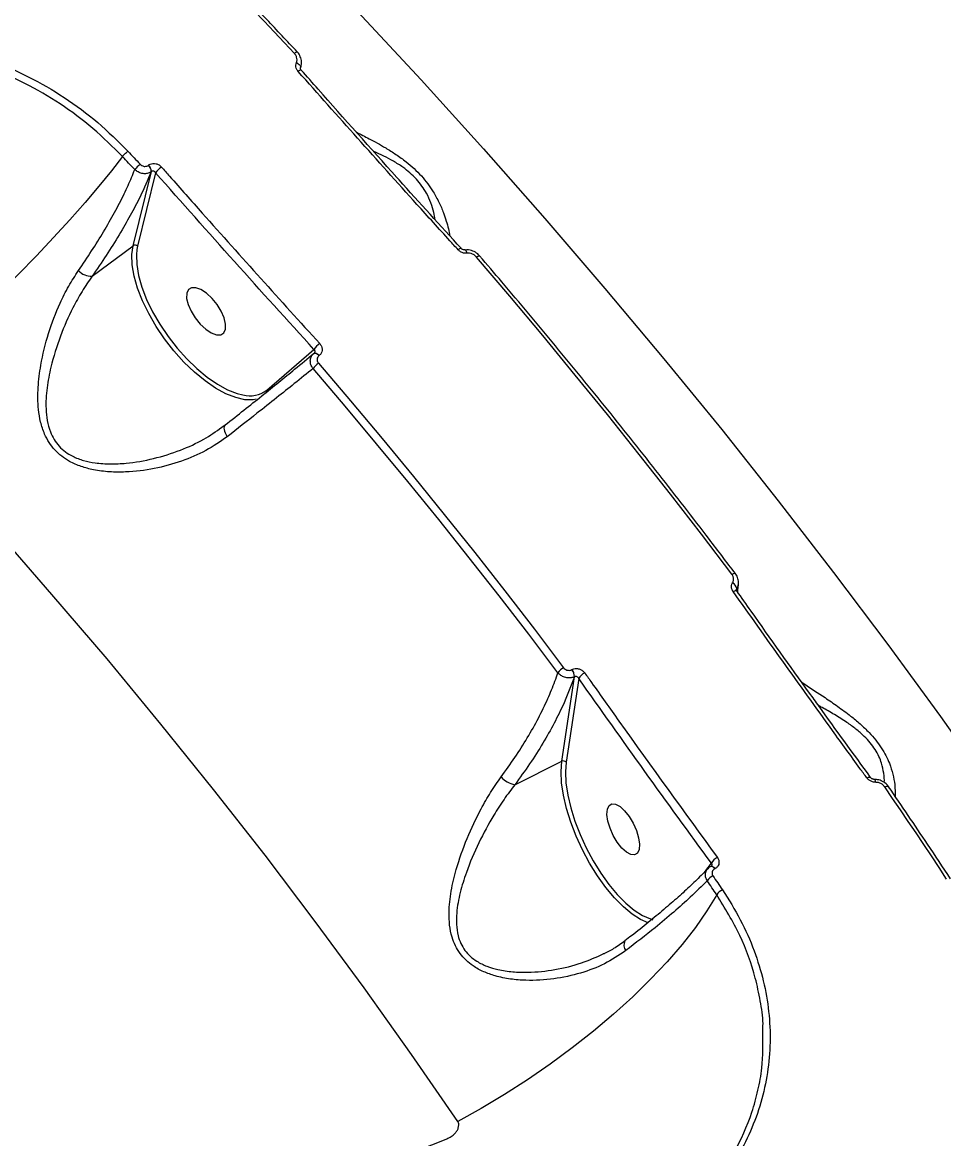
# Model space of a CAD drawing. Header units: millimetres. Extents: x -6901 to 7060, y -7557 to 6158.
# Drawn here: x -792.6 to -644.6, y 2902.6 to 3081.9 of the extents above; entities that cross this region are included whole.
import ezdxf

# ---------------------------------------------------------------- set-up
doc = ezdxf.new("R2010")
doc.units = ezdxf.units.MM
for name, color, linetype in [('DIKOM_ОБЪЕКТ', 7, 'Continuous'), ('DIKOM_РАЗМЕР_ЗОНА', 7, 'Continuous'), ('DIKOM_РАЗМЕР_ОБЪЕКТА', 7, 'Continuous')]:
    doc.layers.add(name, color=color, linetype=linetype)
doc.styles.add('style1', font='arial.ttf', dxfattribs={"width": 0.8})
doc.dimstyles.new('1-50', dxfattribs={"dimtxt": 300, "dimasz": 200, "dimexe": 100, "dimexo": 0, "dimgap": 100, "dimtad": 1, "dimtxsty": 'style1', "dimcen": 200, "dimclrd": 7, "dimclre": 7, "dimclrt": 7, "dimadec": 1, "dimazin": 2, "dimtfac": 1, "dimtmove": 0, "dimatfit": 2, "dimfxl": 0, "dimlwd": 25, "dimlwe": 18, "dimarcsym": 0})

# ---------------------------------------------------------------- blocks, each defined once
blk = doc.blocks.new('*D2')
at = {"layer": 'Defpoints', "color": 0, "transparency": 16777216}
for p in [(-1102.73, 4151.17), (-5819.23, -4492.42), (4721.24, -4492.42)]:
    blk.add_point(p, dxfattribs=at)
at = {"layer": 'DIKOM_РАЗМЕР_ОБЪЕКТА', "color": 7, "lineweight": 18, "transparency": 16777216}
for p, q in [((-1102.73, 4151.17), (-5919.23, 4151.17)), ((4721.24, -4492.42), (-5919.23, -4492.42))]:
    blk.add_line(p, q, dxfattribs=at)
at = {"layer": 'DIKOM_РАЗМЕР_ОБЪЕКТА', "color": 7, "lineweight": 25, "transparency": 16777216}
blk.add_line((-5819.23, 3951.17), (-5819.23, -4292.42), dxfattribs=at)
at = {"layer": 'DIKOM_РАЗМЕР_ОБЪЕКТА', "color": 7, "transparency": 16777216}
for points in [[(-5852.56, 3951.17), (-5785.89, 3951.17), (-5819.23, 4151.17)], [(-5852.56, -4292.42), (-5785.89, -4292.42), (-5819.23, -4492.42)]]:
    blk.add_solid(points, dxfattribs=at)
at = {"layer": 'DIKOM_РАЗМЕР_ОБЪЕКТА', "color": 7, "transparency": 16777216, "insert": (-6072.4, -170.63), "char_height": 300, "attachment_point": 5, "rotation": 90, "style": 'style1'}
blk.add_mtext('8650', dxfattribs=at)
blk = doc.blocks.new('*D3')
at = {"layer": 'Defpoints', "color": 0, "transparency": 16777216}
for p in [(-1553.27, 6158.28), (-6450.85, -6312.94), (5659.92, -6312.94)]:
    blk.add_point(p, dxfattribs=at)
at = {"layer": 'DIKOM_РАЗМЕР_ЗОНА', "color": 7, "lineweight": 18, "transparency": 16777216}
for p, q in [((-1553.27, 6158.28), (-6550.85, 6158.28)), ((5659.92, -6312.94), (-6550.85, -6312.94))]:
    blk.add_line(p, q, dxfattribs=at)
at = {"layer": 'DIKOM_РАЗМЕР_ЗОНА', "color": 7, "lineweight": 25, "transparency": 16777216}
blk.add_line((-6450.85, 5958.28), (-6450.85, -6112.94), dxfattribs=at)
at = {"layer": 'DIKOM_РАЗМЕР_ЗОНА', "color": 7, "transparency": 16777216}
for points in [[(-6484.18, 5958.28), (-6417.52, 5958.28), (-6450.85, 6158.28)], [(-6484.18, -6112.94), (-6417.52, -6112.94), (-6450.85, -6312.94)]]:
    blk.add_solid(points, dxfattribs=at)
at = {"layer": 'DIKOM_РАЗМЕР_ЗОНА', "color": 7, "transparency": 16777216, "insert": (-6704.02, -77.33), "char_height": 300, "attachment_point": 5, "rotation": 90, "style": 'style1'}
blk.add_mtext('12500', dxfattribs=at)

msp = doc.modelspace()

# ---------------------------------------------------------------- linework, layer by layer
at = {"layer": 'DIKOM_ОБЪЕКТ', "color": 7, "linetype": 'Continuous', "lineweight": 15}
for p, q in [((-747.902, 3074.504), (-747.818, 3074.768)), ((-747.882, 3074.596), (-747.893, 3074.563)), ((-747.882, 3074.596), (-747.89, 3074.559)), ((-747.843, 3074.774), (-747.882, 3074.596)), ((-747.767, 3074.203), (-747.763, 3074.199)), ((-772.305, 3058.927), (-772.286, 3058.942)), ((-774.752, 3046.002), (-771.827, 3057.898)), ((-771.155, 3057.716), (-774.051, 3045.94)), ((-771.827, 3057.898), (-771.846, 3057.883)), ((-781.365, 3041.084), (-774.752, 3046.002)), ((-774.051, 3045.94), (-774.156, 3045.417)), ((-722.09, 3045.576), (-722.085, 3045.571)), ((-753.304, 3022.791), (-745.713, 3029.329)), ((-745.708, 3028.719), (-745.697, 3028.728)), ((-744.877, 3028.36), (-744.896, 3028.345)), ((-760.523, 3016.847), (-759.969, 3017.212)), ((-677.647, 2990.37), (-677.565, 2991.431)), ((-677.574, 2991.413), (-677.545, 2991.712)), ((-677.797, 2990.56), (-677.791, 2990.551)), ((-705.907, 2963.192), (-703.862, 2976.78)), ((-703.189, 2976.508), (-705.214, 2963.057)), ((-704.293, 2977.91), (-704.27, 2977.922)), ((-703.862, 2976.78), (-703.884, 2976.768)), ((-713.454, 2959.434), (-705.907, 2963.192)), ((-656.302, 2960.594), (-656.295, 2960.584)), ((-682.756, 2945.645), (-681.877, 2946.821)), ((-681.908, 2946.334), (-681.93, 2946.322)), ((-681.311, 2945.939), (-681.333, 2945.928)), ((-695.732, 2934.373), (-695.754, 2934.354)), ((-699.239, 2932.252), (-699.042, 2932.332))]:
    msp.add_line(p, q, dxfattribs=at)
at = {"layer": 'DIKOM_ОБЪЕКТ', "color": 7, "linetype": 'Continuous', "lineweight": 15, "flags": 128}
for points in [[(-749.076, 3094.476), (-738.715, 3083.598), (-728.518, 3072.62), (-718.493, 3061.549), (-708.645, 3050.392), (-698.978, 3039.153), (-689.499, 3027.84), (-680.212, 3016.458), (-671.123, 3005.014), (-662.236, 2993.515), (-653.557, 2981.965), (-645.09, 2970.373), (-636.839, 2958.743), (-628.811, 2947.083), (-621.008, 2935.399)], [(-748.853, 3076.868), (-750.473, 3078.603), (-752.097, 3080.335), (-753.726, 3082.065), (-755.36, 3083.792), (-756.998, 3085.516), (-758.64, 3087.238), (-760.287, 3088.957), (-761.939, 3090.672)], [(-748.528, 3075.403), (-748.372, 3075.318), (-748.231, 3075.222), (-748.108, 3075.119), (-748.008, 3075.01), (-747.933, 3074.9), (-747.886, 3074.792), (-747.869, 3074.69), (-747.882, 3074.596)], [(-775.609, 3061.188), (-775.362, 3060.925), (-775.116, 3060.662), (-774.869, 3060.399), (-774.623, 3060.137), (-774.376, 3059.874), (-774.13, 3059.61), (-773.884, 3059.347), (-773.638, 3059.084)], [(-776.47, 3060.326), (-778.252, 3058.019), (-780.266, 3055.545), (-782.496, 3052.923), (-784.925, 3050.174), (-787.534, 3047.318), (-790.302, 3044.378), (-793.208, 3041.377), (-796.229, 3038.338), (-799.342, 3035.285), (-802.523, 3032.242), (-805.746, 3029.232), (-808.987, 3026.279), (-812.221, 3023.405), (-815.421, 3020.633)], [(-774.5, 3058.223), (-774.746, 3058.486), (-774.992, 3058.749), (-775.238, 3059.012), (-775.484, 3059.275), (-775.73, 3059.538), (-775.977, 3059.8), (-776.223, 3060.063), (-776.47, 3060.326)], [(-754.975, 3021.337), (-755.468, 3021.256), (-756.796, 3021.275), (-758.269, 3021.598), (-759.854, 3022.219), (-761.517, 3023.124), (-763.22, 3024.294), (-764.928, 3025.703), (-766.602, 3027.32), (-768.206, 3029.109), (-769.704, 3031.033), (-771.065, 3033.047), (-772.258, 3035.109), (-773.257, 3037.173), (-774.04, 3039.195), (-774.591, 3041.129), (-774.896, 3042.934), (-774.95, 3044.57), (-774.752, 3046.002)], [(-774.156, 3045.417), (-774.244, 3044.552), (-774.191, 3042.965), (-773.895, 3041.215), (-773.361, 3039.339), (-772.602, 3037.379), (-771.633, 3035.377), (-770.476, 3033.378), (-769.157, 3031.424), (-767.703, 3029.56), (-766.148, 3027.824), (-764.525, 3026.257), (-762.869, 3024.89), (-761.217, 3023.756), (-759.605, 3022.878), (-758.068, 3022.276), (-757.123, 3022.038)], [(-721.103, 3044.786), (-721.15, 3044.927), (-721.202, 3045.052), (-721.26, 3045.156), (-721.32, 3045.236), (-721.382, 3045.291), (-721.443, 3045.318), (-721.488, 3045.32)], [(-719.608, 3044.178), (-719.475, 3044.262), (-719.356, 3044.327), (-719.256, 3044.369), (-719.178, 3044.387), (-719.126, 3044.381), (-719.11, 3044.369)], [(-678.598, 2993.239), (-683.487, 2999.675), (-688.446, 3006.095), (-693.473, 3012.495), (-698.568, 3018.877), (-703.731, 3025.237), (-708.959, 3031.574), (-714.252, 3037.889), (-719.608, 3044.178)], [(-762.087, 3037.55), (-762.972, 3038.369), (-763.864, 3038.954), (-764.688, 3039.257), (-765.379, 3039.254), (-765.88, 3038.946), (-766.151, 3038.356), (-766.17, 3037.534), (-765.935, 3036.545), (-765.466, 3035.47), (-764.8, 3034.395), (-763.992, 3033.409), (-763.106, 3032.59), (-762.215, 3032.006), (-761.391, 3031.702), (-760.7, 3031.705), (-760.199, 3032.014), (-759.928, 3032.603), (-759.909, 3033.426), (-760.143, 3034.414), (-760.612, 3035.49), (-761.278, 3036.564), (-762.087, 3037.55)], [(-745.697, 3028.728), (-745.644, 3028.755), (-745.563, 3028.767), (-745.469, 3028.753), (-745.363, 3028.714), (-745.25, 3028.652), (-745.132, 3028.568), (-745.013, 3028.465), (-744.896, 3028.345)], [(-745.678, 3028.743), (-745.624, 3028.77), (-745.543, 3028.781), (-745.449, 3028.768), (-745.343, 3028.729), (-745.23, 3028.667), (-745.112, 3028.583), (-744.993, 3028.479), (-744.877, 3028.36)], [(-744.988, 3027.119), (-739.844, 3021.083), (-734.762, 3015.022), (-729.743, 3008.939), (-724.787, 3002.834), (-719.896, 2996.708), (-715.071, 2990.563), (-710.313, 2984.401), (-705.623, 2978.222)], [(-706.534, 2977.419), (-711.221, 2983.594), (-715.975, 2989.752), (-720.797, 2995.892), (-725.684, 3002.013), (-730.636, 3008.114), (-735.652, 3014.193), (-740.731, 3020.249), (-745.871, 3026.281)], [(-722.619, 2905.36), (-730.031, 2916.099), (-737.663, 2926.806), (-745.511, 2937.474), (-753.57, 2948.098), (-761.834, 2958.67), (-770.298, 2969.184), (-778.956, 2979.631), (-787.804, 2990.007), (-796.834, 3000.303), (-806.042, 3010.514), (-815.421, 3020.633)], [(-759.969, 3017.212), (-760.083, 3017.095), (-760.155, 3016.931), (-760.181, 3016.724), (-760.16, 3016.481), (-760.094, 3016.211), (-759.985, 3015.923), (-759.836, 3015.624), (-759.651, 3015.325)], [(-678.598, 2993.239), (-678.453, 2993.308), (-678.321, 2993.356), (-678.208, 2993.382), (-678.118, 2993.384), (-678.053, 2993.363), (-678.029, 2993.342)], [(-678.385, 2990.476), (-678.236, 2990.541), (-678.1, 2990.585), (-677.983, 2990.607), (-677.888, 2990.605), (-677.821, 2990.581), (-677.797, 2990.56)], [(-692.038, 2937.248), (-693.238, 2937.779), (-694.605, 2938.654), (-696.012, 2939.822), (-697.429, 2941.258), (-698.825, 2942.929), (-700.168, 2944.801), (-701.431, 2946.831), (-702.584, 2948.976), (-703.602, 2951.187), (-704.464, 2953.418), (-705.151, 2955.619), (-705.648, 2957.741), (-705.943, 2959.74), (-706.03, 2961.57), (-705.907, 2963.192)], [(-705.214, 2963.057), (-705.332, 2961.484), (-705.248, 2959.71), (-704.962, 2957.772), (-704.48, 2955.713), (-703.814, 2953.579), (-702.978, 2951.416), (-701.991, 2949.271), (-700.872, 2947.192), (-699.649, 2945.224), (-698.346, 2943.409), (-696.993, 2941.787), (-695.619, 2940.395), (-694.254, 2939.262), (-692.928, 2938.414), (-691.67, 2937.868), (-691.279, 2937.758)], [(-656.898, 2960.52), (-656.748, 2960.584), (-656.611, 2960.627), (-656.492, 2960.646), (-656.395, 2960.642), (-656.325, 2960.614), (-656.302, 2960.594)], [(-655.473, 2959.817), (-655.501, 2959.96), (-655.535, 2960.082), (-655.574, 2960.179), (-655.616, 2960.247), (-655.66, 2960.285), (-655.689, 2960.292)], [(-654.024, 2959.079), (-653.872, 2959.138), (-653.732, 2959.175), (-653.611, 2959.19), (-653.513, 2959.182), (-653.441, 2959.15), (-653.409, 2959.118)], [(-644.085, 2944.283), (-645.306, 2946.135), (-646.533, 2947.986), (-647.766, 2949.836), (-649.005, 2951.686), (-650.251, 2953.535), (-651.502, 2955.384), (-652.76, 2957.231), (-654.024, 2959.079)], [(-695.086, 2954.327), (-694.439, 2953.242), (-693.921, 2952.076), (-693.575, 2950.926), (-693.429, 2949.883), (-693.494, 2949.033), (-693.765, 2948.443), (-694.22, 2948.163), (-694.823, 2948.214), (-695.524, 2948.592), (-696.267, 2949.268), (-696.991, 2950.186), (-697.638, 2951.271), (-698.156, 2952.436), (-698.502, 2953.587), (-698.649, 2954.629), (-698.584, 2955.48), (-698.313, 2956.069), (-697.857, 2956.35), (-697.255, 2956.299), (-696.553, 2955.92), (-695.811, 2955.245), (-695.086, 2954.327)], [(-681.93, 2946.323), (-681.877, 2946.338), (-681.802, 2946.332), (-681.717, 2946.299), (-681.625, 2946.24), (-681.528, 2946.156), (-681.43, 2946.052), (-681.333, 2945.928)], [(-681.909, 2946.333), (-681.855, 2946.349), (-681.78, 2946.343), (-681.695, 2946.31), (-681.603, 2946.251), (-681.506, 2946.168), (-681.408, 2946.063), (-681.311, 2945.939)], [(-681.026, 2941.772), (-681.216, 2942.052), (-681.407, 2942.332), (-681.598, 2942.613), (-681.788, 2942.893), (-681.979, 2943.173), (-682.171, 2943.453), (-682.362, 2943.733), (-682.553, 2944.014)], [(-681.625, 2944.792), (-681.433, 2944.512), (-681.242, 2944.231), (-681.051, 2943.951), (-680.86, 2943.671), (-680.669, 2943.39), (-680.478, 2943.11), (-680.287, 2942.829), (-680.097, 2942.549)], [(-681.026, 2941.772), (-682.588, 2939.191), (-684.445, 2936.523), (-686.583, 2933.786), (-688.985, 2931.004), (-691.633, 2928.197), (-694.506, 2925.387), (-697.581, 2922.596), (-700.835, 2919.846), (-704.242, 2917.159), (-707.776, 2914.554), (-711.409, 2912.053), (-715.113, 2909.675), (-718.859, 2907.438), (-722.619, 2905.36)]]:
    msp.add_lwpolyline(points, dxfattribs=at)
at = {"layer": 'DIKOM_ОБЪЕКТ', "color": 7, "linetype": 'Continuous', "lineweight": 15}
for centre, radius, start, end in [((-748.308, 3076.41), 0.711, 97.76195, 139.94353), ((-747.705, 3073.492), 0.714, 94.92726, 137.78693), ((-770.08, 3054.659), 5.677, 128.79775, 141.11802), ((-773.327, 3057.854), 1.481, 1.10264, 46.39065), ((-773.306, 3057.87), 1.48, 1.08103, 46.40952), ((-767.575, 3055.002), 4.493, 125.94199, 142.84472), ((-774.44, 3045.533), 0.563, 46.30585, 123.62219), ((-722.078, 3044.925), 0.651, 91.06722, 138.6039), ((-781.343, 3044.221), 3.137, 225.12542, 269.60686), ((-742.577, 3027.213), 3.783, 125.86472, 145.99948), ((-742.778, 3023.906), 3.899, 124.53185, 142.48997), ((-756.011, 3026.464), 4.563, 255.90624, 306.39995), ((-753.734, 3022.458), 0.544, 15.20797, 37.69906), ((-678.967, 2990.781), 1.166, 8.55124, 65.13663), ((-679.096, 2991.571), 1.531, 325.1124, 354.05557), ((-704.348, 2975.856), 2.687, 118.32506, 144.44312), ((-705.836, 2976.714), 1.953, 1.609, 37.77822), ((-705.814, 2976.725), 1.953, 1.60304, 37.77129), ((-701.251, 2975.322), 2.273, 114.91545, 148.52601), ((-705.652, 2962.653), 0.597, 42.70462, 115.31716), ((-712.728, 2963.292), 3.925, 221.80569, 259.34115), ((-680.03, 2945.816), 2.103, 114.92925, 151.45905), ((-680.702, 2942.749), 2.242, 114.311, 145.66932), ((-679.194, 2940.526), 2.215, 114.03544, 145.7742), ((-694.453, 2933.666), 1.472, 152.13072, 216.91907)]:
    msp.add_arc(centre, radius, start, end, dxfattribs=at)
for points, knots in [([(-1308.901, 2597.2), (-1308.916, 2597.202), (-1309.13, 2597.22), (-1308.97, 2597.868), (-1308.345, 2599.232), (-1306.996, 2601.382), (-1305.019, 2604.203), (-1302.419, 2607.686), (-1299.221, 2611.798), (-1295.454, 2616.507), (-1291.096, 2621.842), (-1286.108, 2627.851), (-1280.471, 2634.553), (-1274.181, 2641.954), (-1267.306, 2649.972), (-1259.928, 2658.512), (-1252.076, 2667.545), (-1243.782, 2677.034), (-1234.988, 2687.045), (-1225.622, 2697.66), (-1215.677, 2708.886), (-1205.156, 2720.717), (-1194.177, 2733.02), (-1182.875, 2745.646), (-1171.278, 2758.561), (-1159.421, 2771.731), (-1147.211, 2785.258), (-1134.55, 2799.25), (-1121.445, 2813.701), (-1107.907, 2828.597), (-1094.089, 2843.767), (-1080.152, 2859.039), (-1066.123, 2874.38), (-1052.032, 2889.761), (-1037.772, 2905.298), (-1023.234, 2921.111), (-1008.433, 2937.183), (-993.389, 2953.492), (-978.274, 2969.85), (-962.495, 2986.899), (-946.074, 3004.614), (-929.046, 3022.949), (-911.955, 3041.318), (-894.844, 3059.674), (-877.757, 3077.968), (-861.713, 3095.109), (-846.718, 3111.097), (-832.754, 3125.957), (-819, 3140.566), (-805.353, 3155.031), (-791.842, 3169.321), (-778.497, 3183.404), (-765.472, 3197.116), (-752.923, 3210.293), (-740.857, 3222.927), (-729.279, 3235.017), (-718.086, 3246.669), (-707.198, 3257.966), (-696.648, 3268.873), (-686.464, 3279.359), (-676.768, 3289.3), (-667.662, 3298.591), (-659.148, 3307.231), (-651.219, 3315.229), (-643.814, 3322.648), (-636.882, 3329.537), (-630.455, 3335.862), (-624.56, 3341.595), (-619.265, 3346.666), (-614.628, 3351.019), (-610.638, 3354.667), (-607.278, 3357.632), (-604.521, 3359.941), (-602.339, 3361.616), (-600.82, 3362.567), (-600.001, 3362.906), (-599.906, 3362.689), (-599.882, 3362.633)], [0, 0, 0, 0, 0.0010255, 0.0142645, 0.0278834, 0.0415148, 0.0551463, 0.0687653, 0.0820246, 0.0952954, 0.1085662, 0.1218254, 0.1354712, 0.1491295, 0.1627878, 0.1764335, 0.189694, 0.2029659, 0.2162379, 0.2294983, 0.2431443, 0.256803, 0.2704615, 0.2841076, 0.2973509, 0.3106056, 0.3238602, 0.3371034, 0.3507303, 0.3643696, 0.3780088, 0.3916357, 0.4048801, 0.418136, 0.4313919, 0.4446364, 0.4582654, 0.4719069, 0.4855483, 0.4991773, 0.514498, 0.5298275, 0.5451482, 0.5607997, 0.5764607, 0.5921121, 0.6053739, 0.6186471, 0.6319203, 0.645182, 0.6588292, 0.6724889, 0.6861485, 0.6997957, 0.7130347, 0.7262851, 0.7395355, 0.7527745, 0.7663967, 0.7800314, 0.7936661, 0.8072883, 0.820549, 0.8338212, 0.8470935, 0.8603542, 0.874002, 0.8876624, 0.9013229, 0.9149708, 0.928227, 0.9414946, 0.9547622, 0.9680182, 0.9816615, 0.9953172, 1, 1, 1, 1]), ([(-599.42, 3312.155), (-598.735, 3313.22), (-597.363, 3315.351), (-596.403, 3317.313), (-596.123, 3318.486), (-596.444, 3318.953), (-597.334, 3318.804), (-598.818, 3318.021), (-600.918, 3316.576), (-603.646, 3314.457), (-606.973, 3311.685), (-610.854, 3308.299), (-615.267, 3304.321), (-620.184, 3299.783), (-625.636, 3294.654), (-631.672, 3288.889), (-638.306, 3282.471), (-645.542, 3275.395), (-653.298, 3267.738), (-661.477, 3259.598), (-670.054, 3251.004), (-678.994, 3241.989), (-688.366, 3232.487), (-698.246, 3222.419), (-708.638, 3211.78), (-719.536, 3200.575), (-730.817, 3188.929), (-742.356, 3176.972), (-754.126, 3164.732), (-766.099, 3152.242), (-778.355, 3139.417), (-790.993, 3126.155), (-804.003, 3112.461), (-817.372, 3098.351), (-830.949, 3083.985), (-845.265, 3068.796), (-860.324, 3052.776), (-876.114, 3035.933), (-892.144, 3018.787), (-908.381, 3001.373), (-924.786, 2983.731), (-940.364, 2966.934), (-955.08, 2951.028), (-968.917, 2936.038), (-982.687, 2921.085), (-996.496, 2906.057), (-1010.32, 2890.977), (-1024.133, 2875.872), (-1037.776, 2860.916), (-1051.093, 2846.281), (-1064.068, 2831.985), (-1076.692, 2818.038), (-1089.065, 2804.333), (-1101.277, 2790.766), (-1113.301, 2777.369), (-1125.109, 2764.171), (-1136.564, 2751.325), (-1147.54, 2738.971), (-1158.031, 2727.118), (-1168.036, 2715.769), (-1177.632, 2704.837), (-1186.888, 2694.243), (-1195.773, 2684.021), (-1204.259, 2674.2), (-1212.246, 2664.897), (-1219.645, 2656.216), (-1226.456, 2648.157), (-1232.693, 2640.708), (-1238.407, 2633.808), (-1243.638, 2627.408), (-1248.355, 2621.543), (-1252.537, 2616.235), (-1256.13, 2611.552), (-1259.099, 2607.543), (-1261.453, 2604.197), (-1263.212, 2601.496), (-1264.396, 2599.411), (-1265.006, 2597.934), (-1265.018, 2597.094), (-1264.422, 2596.902), (-1263.228, 2597.356), (-1261.643, 2598.332), (-1259.918, 2599.56), (-1258.737, 2600.478), (-1258.146, 2600.937)], [0, 0, 0, 0, 0.0144651, 0.0289646, 0.0408964, 0.0528384, 0.0647801, 0.0767114, 0.0889895, 0.1012789, 0.1135685, 0.1258468, 0.1377793, 0.1497222, 0.1616651, 0.1735976, 0.1858779, 0.1981695, 0.210461, 0.2227413, 0.2346549, 0.2465787, 0.2585025, 0.270416, 0.2826743, 0.2949438, 0.3072133, 0.3194715, 0.3314056, 0.3433499, 0.3552943, 0.3672283, 0.379509, 0.3918011, 0.404093, 0.4163737, 0.4301596, 0.4439534, 0.4577391, 0.4718227, 0.4859147, 0.4999982, 0.5119157, 0.5238435, 0.5357715, 0.547689, 0.5599529, 0.572228, 0.5845031, 0.5967671, 0.6086844, 0.620612, 0.6325397, 0.6444571, 0.6567196, 0.6689934, 0.6812672, 0.6935297, 0.7054626, 0.7174058, 0.729349, 0.7412818, 0.7535612, 0.7658518, 0.7781425, 0.7904218, 0.802353, 0.8142946, 0.8262361, 0.8381674, 0.8504463, 0.8627365, 0.8750267, 0.8873057, 0.8992219, 0.9111485, 0.9230751, 0.9349913, 0.9472528, 0.9595253, 0.9717981, 0.9840602, 0.9920272, 1, 1, 1, 1]), ([(-757.081, 3278.784), (-760.822, 3274.964), (-768.306, 3267.323), (-780.027, 3255.297), (-792.081, 3242.888), (-804.6, 3229.953), (-817.571, 3216.505), (-830.983, 3202.553), (-844.684, 3188.253), (-858.513, 3173.774), (-872.44, 3159.146), (-886.437, 3144.4), (-900.608, 3129.425), (-915.065, 3114.105), (-929.791, 3098.451), (-944.767, 3082.485), (-959.82, 3066.388), (-974.783, 3050.341), (-989.63, 3034.371), (-1004.339, 3018.503), (-1019.02, 3002.621), (-1033.783, 2986.603), (-1048.605, 2970.473), (-1063.461, 2954.259), (-1078.178, 2938.148), (-1092.583, 2922.331), (-1106.66, 2906.827), (-1120.396, 2891.654), (-1133.905, 2876.686), (-1147.287, 2861.813), (-1160.515, 2847.066), (-1173.558, 2832.475), (-1186.266, 2818.214), (-1199.294, 2803.54), (-1212.533, 2788.572), (-1225.924, 2773.369), (-1234.353, 2763.742), (-1238.566, 2758.931)], [0, 0, 0, 0, 0.0277157, 0.0554555, 0.0831953, 0.110911, 0.1394321, 0.1679791, 0.1965263, 0.2250474, 0.2527592, 0.2804948, 0.3082306, 0.3359422, 0.3644571, 0.3929981, 0.421539, 0.4500536, 0.4777909, 0.5055524, 0.5333136, 0.5610508, 0.5895955, 0.618166, 0.646737, 0.6752814, 0.70299, 0.7307223, 0.7584547, 0.7861633, 0.8146751, 0.8432132, 0.871751, 0.9002631, 0.9335019, 0.9667612, 1, 1, 1, 1]), ([(-748.404, 3077.115), (-750.032, 3078.856), (-754.363, 3083.489), (-758.765, 3088.079), (-761.512, 3090.943)], [0, 0, 0, 0, 0.3758562, 1, 1, 1, 1]), ([(-837.851, 3073.652), (-837.186, 3074.03), (-834.679, 3075.454), (-829.904, 3077.121), (-823.648, 3078.607), (-817.175, 3079.19), (-810.631, 3078.936), (-804.109, 3077.844), (-797.714, 3075.941), (-791.561, 3073.275), (-785.758, 3069.892), (-780.344, 3065.897), (-777.188, 3062.758), (-775.609, 3061.188)], [0, 0, 0, 0, 0.034823, 0.1313036, 0.2279969, 0.3247088, 0.4211124, 0.5175918, 0.6142438, 0.7108034, 0.8069224, 0.9033804, 1, 1, 1, 1]), ([(-776.47, 3060.326), (-778.022, 3061.87), (-781.118, 3064.948), (-786.429, 3068.873), (-792.123, 3072.199), (-798.155, 3074.819), (-804.425, 3076.695), (-810.817, 3077.777), (-817.235, 3078.038), (-823.579, 3077.47), (-829.721, 3076.051), (-835.337, 3073.999), (-838.659, 3072.067), (-840.19, 3071.176)], [0, 0, 0, 0, 0.0924845, 0.1844148, 0.27637, 0.3688544, 0.460623, 0.553065, 0.6451457, 0.7370722, 0.8296802, 0.9215449, 1, 1, 1, 1]), ([(-748.528, 3075.403), (-748.485, 3075.543), (-748.399, 3075.822), (-748.478, 3076.286), (-748.654, 3076.639), (-748.808, 3076.816), (-748.853, 3076.868)], [0, 0, 0, 0, 0.2926889, 0.5850743, 0.8787684, 1, 1, 1, 1]), ([(-747.84, 3074.72), (-747.833, 3074.736), (-747.708, 3074.99), (-747.681, 3075.574), (-747.874, 3076.36), (-748.155, 3076.903), (-748.395, 3077.096), (-748.413, 3077.11)], [0, 0, 0, 0, 0.0208255, 0.3358485, 0.6511352, 0.9746929, 1, 1, 1, 1]), ([(-748.234, 3073.972), (-748.268, 3074.012), (-748.408, 3074.18), (-748.578, 3074.519), (-748.656, 3074.984), (-748.57, 3075.263), (-748.528, 3075.403)], [0, 0, 0, 0, 0.096422, 0.3985174, 0.6990408, 1, 1, 1, 1]), ([(-722.567, 3045.356), (-723.008, 3045.84), (-725.211, 3048.262), (-733.802, 3057.738), (-741.892, 3066.837), (-748.234, 3073.972)], [0, 0, 0, 0, 0.051225, 0.2561288, 1, 1, 1, 1]), ([(-747.759, 3074.203), (-747.781, 3074.226), (-747.84, 3074.291), (-747.888, 3074.402), (-747.908, 3074.509), (-747.899, 3074.553), (-747.894, 3074.565), (-747.893, 3074.566)], [0, 0, 0, 0, 0.1362221, 0.3722423, 0.6255719, 0.9655654, 1, 1, 1, 1]), ([(-732.403, 3056.977), (-736.628, 3061.678), (-741.764, 3067.394), (-746.854, 3073.186), (-747.756, 3074.213)], [0, 0, 0, 0, 0.8227263, 1, 1, 1, 1]), ([(-738.871, 3064.218), (-738.203, 3063.883), (-736.707, 3063.132), (-734.548, 3061.944), (-732.538, 3060.682), (-730.555, 3059.252), (-728.37, 3057.256), (-726.667, 3054.956), (-725.591, 3052.949), (-724.748, 3050.922), (-724.173, 3049.056), (-723.944, 3047.941), (-723.865, 3047.557)], [0, 0, 0, 0, 0.0995634, 0.2233978, 0.299001, 0.3759809, 0.4991979, 0.6227411, 0.7046688, 0.7886835, 0.9272662, 1, 1, 1, 1]), ([(-776.47, 3060.326), (-776.421, 3060.387), (-776.322, 3060.511), (-776.1, 3060.743), (-775.853, 3060.981), (-775.69, 3061.119), (-775.609, 3061.188)], [0, 0, 0, 0, 0.2500103, 0.4999476, 0.7499402, 1, 1, 1, 1]), ([(-726.246, 3050.182), (-726.306, 3050.566), (-726.438, 3051.405), (-726.904, 3052.86), (-727.702, 3054.665), (-729.15, 3056.743), (-731.135, 3058.45), (-732.956, 3059.602), (-734.544, 3060.451), (-735.577, 3060.896), (-736.109, 3061.126)], [0, 0, 0, 0, 0.0992949, 0.2165494, 0.3334694, 0.5018536, 0.6700125, 0.7775862, 0.8853922, 1, 1, 1, 1]), ([(-773.638, 3059.084), (-773.636, 3059.083), (-773.561, 3059.002), (-773.385, 3058.864), (-773.115, 3058.762), (-772.833, 3058.731), (-772.556, 3058.77), (-772.386, 3058.876), (-772.305, 3058.927)], [0, 0, 0, 0, 0.0043642, 0.2198495, 0.4355694, 0.5682572, 0.7938573, 1, 1, 1, 1]), ([(-772.286, 3058.942), (-772.205, 3058.995), (-771.998, 3059.133), (-771.58, 3059.234), (-771.077, 3059.192), (-770.586, 3058.996), (-770.337, 3058.759), (-770.212, 3058.64)], [0, 0, 0, 0, 0.1342634, 0.3469875, 0.563259, 0.7817446, 1, 1, 1, 1]), ([(-783.556, 3041.998), (-782.837, 3043.054), (-781.398, 3045.167), (-779.463, 3048.294), (-777.709, 3051.369), (-776.217, 3054.277), (-775.178, 3056.548), (-774.669, 3057.805), (-774.5, 3058.223)], [0, 0, 0, 0, 0.1827896, 0.365589, 0.5537479, 0.7419008, 0.9141913, 1, 1, 1, 1]), ([(-771.846, 3057.883), (-772.416, 3056.559), (-773.389, 3054.301), (-775.193, 3050.866), (-777.002, 3047.724), (-779.042, 3044.46), (-780.59, 3042.209), (-781.365, 3041.084)], [0, 0, 0, 0, 0.2590542, 0.4416292, 0.6241962, 0.8120974, 1, 1, 1, 1]), ([(-771.846, 3057.883), (-772.003, 3057.794), (-772.332, 3057.608), (-772.877, 3057.549), (-773.437, 3057.619), (-773.991, 3057.811), (-774.33, 3058.085), (-774.5, 3058.223)], [0, 0, 0, 0, 0.2044236, 0.4300949, 0.5634163, 0.7803065, 1, 1, 1, 1]), ([(-771.155, 3057.716), (-771.194, 3057.766), (-771.27, 3057.866), (-771.426, 3057.959), (-771.59, 3057.993), (-771.73, 3057.965), (-771.8, 3057.916), (-771.827, 3057.898)], [0, 0, 0, 0, 0.2317834, 0.4561445, 0.6690924, 0.8722663, 1, 1, 1, 1]), ([(-745.713, 3029.329), (-749.974, 3034.022), (-758.498, 3043.41), (-766.936, 3052.947), (-771.155, 3057.716)], [0, 0, 0, 0, 0.4999174, 1, 1, 1, 1]), ([(-770.212, 3058.64), (-769.776, 3058.146), (-767.6, 3055.677), (-759.17, 3046.152), (-751.102, 3037.244), (-744.793, 3030.279)], [0, 0, 0, 0, 0.0517108, 0.2585557, 1, 1, 1, 1]), ([(-722.078, 3045.588), (-725.41, 3049.233), (-728.862, 3053.01), (-732.283, 3056.843), (-732.403, 3056.977)], [0, 0, 0, 0, 0.9650288, 1, 1, 1, 1]), ([(-721.103, 3044.786), (-721.13, 3044.783), (-721.318, 3044.763), (-721.687, 3044.801), (-722.183, 3045), (-722.439, 3045.237), (-722.567, 3045.356)], [0, 0, 0, 0, 0.0524014, 0.3650541, 0.6827443, 1, 1, 1, 1]), ([(-721.487, 3045.324), (-721.512, 3045.32), (-721.573, 3045.312), (-721.72, 3045.337), (-721.882, 3045.405), (-722.011, 3045.492), (-722.064, 3045.554), (-722.082, 3045.575)], [0, 0, 0, 0, 0.1629954, 0.3979563, 0.6352628, 0.8746959, 1, 1, 1, 1]), ([(-719.121, 3044.361), (-719.166, 3044.419), (-719.395, 3044.711), (-719.982, 3045.091), (-720.772, 3045.365), (-721.277, 3045.315), (-721.48, 3045.294)], [0, 0, 0, 0, 0.0833579, 0.4212474, 0.7668347, 1, 1, 1, 1]), ([(-719.608, 3044.178), (-719.732, 3044.3), (-719.98, 3044.544), (-720.469, 3044.757), (-720.856, 3044.81), (-721.06, 3044.79), (-721.103, 3044.786)], [0, 0, 0, 0, 0.3077699, 0.6158933, 0.9191069, 1, 1, 1, 1]), ([(-678.028, 2993.34), (-679.416, 2995.175), (-683.44, 3000.495), (-690.242, 3009.267), (-698.489, 3019.636), (-706.916, 3029.947), (-713.817, 3038.184), (-717.918, 3042.976), (-719.11, 3044.369)], [0, 0, 0, 0, 0.1066278, 0.3092151, 0.5118029, 0.7143911, 0.9169754, 1, 1, 1, 1]), ([(-759.651, 3015.325), (-760.771, 3014.546), (-763.012, 3012.986), (-767.013, 3011.303), (-771.345, 3010.103), (-775.28, 3009.621), (-778.569, 3009.637), (-780.969, 3009.931), (-783.128, 3010.495), (-785.306, 3011.433), (-787.484, 3013.093), (-788.94, 3015.412), (-789.67, 3017.674), (-790.079, 3020.189), (-790.102, 3023.259), (-789.579, 3027.372), (-788.448, 3031.964), (-786.822, 3036.189), (-785.16, 3039.534), (-784.091, 3041.176), (-783.556, 3041.998)], [0, 0, 0, 0, 0.0727739, 0.1456239, 0.222085, 0.2985161, 0.3409258, 0.3832918, 0.4164814, 0.4496102, 0.4986421, 0.5477866, 0.5808451, 0.6139664, 0.6710809, 0.7283161, 0.8132022, 0.8980762, 0.949048, 1, 1, 1, 1]), ([(-781.365, 3041.084), (-781.912, 3040.292), (-783.015, 3038.699), (-784.767, 3035.501), (-786.55, 3031.453), (-787.911, 3027.1), (-788.662, 3023.174), (-788.845, 3020.292), (-788.611, 3017.912), (-788.06, 3015.821), (-786.787, 3013.676), (-784.77, 3012.223), (-782.734, 3011.464), (-780.686, 3011.051), (-778.388, 3010.909), (-775.232, 3011.067), (-771.424, 3011.736), (-767.234, 3013.072), (-763.51, 3014.745), (-761.467, 3016.182), (-760.523, 3016.847)], [0, 0, 0, 0, 0.0521798, 0.105039, 0.1913757, 0.2799713, 0.3372696, 0.3956815, 0.4276977, 0.4605024, 0.5073729, 0.5541736, 0.5862273, 0.6192153, 0.6616873, 0.7047808, 0.7825371, 0.8619951, 0.936231, 1, 1, 1, 1]), ([(-744.793, 3030.279), (-744.691, 3030.145), (-744.487, 3029.876), (-744.374, 3029.398), (-744.428, 3028.939), (-744.617, 3028.583), (-744.804, 3028.422), (-744.877, 3028.36)], [0, 0, 0, 0, 0.2182954, 0.436816, 0.653031, 0.8657494, 1, 1, 1, 1]), ([(-759.969, 3017.212), (-758.956, 3018.015), (-756.93, 3019.62), (-754.057, 3021.917), (-751.338, 3024.107), (-748.46, 3026.446), (-746.718, 3027.885), (-745.708, 3028.719)], [0, 0, 0, 0, 0.1825577, 0.3651187, 0.5530297, 0.7409497, 1, 1, 1, 1]), ([(-745.871, 3026.281), (-745.97, 3026.43), (-746.191, 3026.763), (-746.312, 3027.262), (-746.306, 3027.777), (-746.158, 3028.254), (-745.901, 3028.571), (-745.731, 3028.702), (-745.708, 3028.719)], [0, 0, 0, 0, 0.1805471, 0.4029132, 0.5310199, 0.7496467, 0.9664045, 1, 1, 1, 1]), ([(-745.688, 3028.734), (-745.664, 3028.755), (-745.599, 3028.81), (-745.54, 3028.928), (-745.535, 3029.072), (-745.591, 3029.215), (-745.672, 3029.291), (-745.713, 3029.329)], [0, 0, 0, 0, 0.1277337, 0.330942, 0.5438623, 0.7682717, 1, 1, 1, 1]), ([(-744.896, 3028.345), (-744.909, 3028.336), (-745, 3028.265), (-745.137, 3028.1), (-745.219, 3027.856), (-745.223, 3027.597), (-745.159, 3027.35), (-745.041, 3027.19), (-744.988, 3027.119)], [0, 0, 0, 0, 0.0340175, 0.2522911, 0.4704717, 0.5979038, 0.819274, 1, 1, 1, 1]), ([(-745.871, 3026.281), (-746.845, 3025.492), (-748.638, 3024.04), (-751.704, 3021.591), (-755.236, 3018.789), (-758.026, 3016.601), (-759.651, 3015.325)], [0, 0, 0, 0, 0.258075, 0.475006, 0.6940763, 1, 1, 1, 1]), ([(-678.477, 2991.839), (-678.414, 2991.966), (-678.289, 2992.219), (-678.308, 2992.665), (-678.438, 2993.01), (-678.564, 2993.19), (-678.598, 2993.239)], [0, 0, 0, 0, 0.2954461, 0.590408, 0.890148, 1, 1, 1, 1]), ([(-677.556, 2991.687), (-677.552, 2991.703), (-677.472, 2991.968), (-677.609, 2992.524), (-677.791, 2993.083), (-678.015, 2993.304), (-678.043, 2993.331)], [0, 0, 0, 0, 0.0287598, 0.4789834, 0.9353659, 1, 1, 1, 1]), ([(-678.385, 2990.476), (-678.409, 2990.511), (-678.522, 2990.68), (-678.647, 2991.01), (-678.665, 2991.458), (-678.54, 2991.712), (-678.477, 2991.839)], [0, 0, 0, 0, 0.0810977, 0.3908139, 0.6950731, 1, 1, 1, 1]), ([(-677.787, 2990.554), (-677.805, 2990.58), (-677.856, 2990.649), (-677.873, 2990.732), (-677.871, 2990.754), (-677.87, 2990.765)], [0, 0, 0, 0, 0.234417, 0.6449233, 1, 1, 1, 1]), ([(-677.814, 2990.955), (-677.839, 2990.906), (-677.87, 2990.846), (-677.868, 2990.777), (-677.868, 2990.765)], [0, 0, 0, 0, 0.8246723, 1, 1, 1, 1]), ([(-677.814, 2990.955), (-677.819, 2990.912), (-677.828, 2990.826), (-677.836, 2990.739), (-677.841, 2990.695)], [0, 0, 0, 0, 0.4877473, 1, 1, 1, 1]), ([(-677.565, 2991.692), (-677.563, 2991.656), (-677.549, 2991.389), (-677.691, 2991.156), (-677.814, 2990.955)], [0, 0, 0, 0, 0.1353766, 1, 1, 1, 1]), ([(-656.898, 2960.52), (-657.266, 2961.027), (-659.11, 2963.559), (-666.3, 2973.472), (-673.074, 2983.003), (-678.385, 2990.476)], [0, 0, 0, 0, 0.0512233, 0.2561249, 1, 1, 1, 1]), ([(-666.094, 2974.146), (-669.237, 2978.519), (-673.147, 2983.96), (-677.026, 2989.484), (-677.787, 2990.568)], [0, 0, 0, 0, 0.8037252, 1, 1, 1, 1]), ([(-705.623, 2978.222), (-705.622, 2978.22), (-705.558, 2978.136), (-705.401, 2977.984), (-705.142, 2977.855), (-704.86, 2977.791), (-704.572, 2977.794), (-704.383, 2977.872), (-704.293, 2977.91)], [0, 0, 0, 0, 0.004376, 0.219777, 0.4355697, 0.5682348, 0.7938324, 1, 1, 1, 1]), ([(-704.27, 2977.922), (-704.18, 2977.962), (-703.947, 2978.066), (-703.506, 2978.109), (-703.001, 2978.008), (-702.533, 2977.763), (-702.316, 2977.51), (-702.208, 2977.383)], [0, 0, 0, 0, 0.1342558, 0.3469705, 0.5632474, 0.7817306, 1, 1, 1, 1]), ([(-715.654, 2960.675), (-714.9, 2961.722), (-713.392, 2963.814), (-711.399, 2966.977), (-709.624, 2970.137), (-708.153, 2973.182), (-707.158, 2975.603), (-706.69, 2976.966), (-706.534, 2977.419)], [0, 0, 0, 0, 0.1827966, 0.3655927, 0.5537483, 0.7419018, 0.9141926, 1, 1, 1, 1]), ([(-703.884, 2976.768), (-704.415, 2975.34), (-705.321, 2972.905), (-707.102, 2969.312), (-708.927, 2966.079), (-711.023, 2962.777), (-712.644, 2960.549), (-713.454, 2959.434)], [0, 0, 0, 0, 0.2590577, 0.4416275, 0.6241968, 0.8120976, 1, 1, 1, 1]), ([(-703.884, 2976.768), (-704.06, 2976.707), (-704.43, 2976.577), (-704.997, 2976.594), (-705.556, 2976.729), (-706.088, 2976.976), (-706.385, 2977.27), (-706.534, 2977.419)], [0, 0, 0, 0, 0.2044426, 0.4301014, 0.5634378, 0.7803211, 1, 1, 1, 1]), ([(-703.189, 2976.508), (-703.223, 2976.563), (-703.289, 2976.671), (-703.439, 2976.784), (-703.605, 2976.839), (-703.754, 2976.832), (-703.832, 2976.795), (-703.862, 2976.78)], [0, 0, 0, 0, 0.2318126, 0.4561942, 0.6690633, 0.8721972, 1, 1, 1, 1]), ([(-681.877, 2946.821), (-685.445, 2951.724), (-692.581, 2961.533), (-699.652, 2971.516), (-703.189, 2976.508)], [0, 0, 0, 0, 0.4999186, 1, 1, 1, 1]), ([(-702.208, 2977.383), (-701.843, 2976.866), (-700.019, 2974.281), (-692.954, 2964.31), (-686.198, 2955.002), (-680.916, 2947.723)], [0, 0, 0, 0, 0.0517108, 0.2585501, 1, 1, 1, 1]), ([(-667.336, 2975.885), (-667.182, 2975.781), (-666.043, 2975.015), (-664.066, 2973.737), (-661.577, 2972.028), (-659.673, 2970.623), (-657.967, 2969.209), (-656.213, 2967.537), (-654.46, 2965.368), (-653.287, 2963.049), (-652.684, 2961.083), (-652.35, 2959.237), (-652.346, 2958.159), (-652.343, 2957.544)], [0, 0, 0, 0, 0.0235023, 0.17382, 0.2638651, 0.3551832, 0.4238919, 0.4940582, 0.6060511, 0.7177051, 0.8010744, 0.8865459, 1, 1, 1, 1]), ([(-656.29, 2960.603), (-659.072, 2964.411), (-662.35, 2968.897), (-665.601, 2973.456), (-666.094, 2974.146)], [0, 0, 0, 0, 0.8486352, 1, 1, 1, 1]), ([(-654.112, 2959.797), (-654.112, 2959.799), (-654.063, 2960.223), (-654.165, 2961.274), (-654.501, 2963.01), (-655.438, 2965.1), (-657.021, 2966.993), (-658.647, 2968.394), (-660.268, 2969.569), (-662.09, 2970.709), (-663.64, 2971.594), (-664.465, 2972.036), (-664.662, 2972.141)], [0, 0, 0, 0, 0.000564, 0.1156472, 0.2304003, 0.3767448, 0.5223548, 0.6151857, 0.7082457, 0.8342392, 0.9604247, 1, 1, 1, 1]), ([(-695.63, 2932.781), (-696.743, 2932.04), (-698.971, 2930.557), (-702.912, 2929.079), (-707.16, 2928.141), (-710.988, 2927.923), (-714.157, 2928.173), (-716.446, 2928.638), (-718.474, 2929.355), (-720.479, 2930.44), (-722.396, 2932.232), (-723.532, 2934.607), (-723.969, 2936.871), (-724.066, 2939.36), (-723.731, 2942.369), (-722.765, 2946.378), (-721.194, 2950.85), (-719.234, 2954.973), (-717.361, 2958.25), (-716.223, 2959.867), (-715.654, 2960.675)], [0, 0, 0, 0, 0.0727745, 0.1456237, 0.2220843, 0.2985158, 0.3409263, 0.3832924, 0.4164837, 0.4496112, 0.4986439, 0.547787, 0.5808467, 0.6139664, 0.671084, 0.7283184, 0.8132052, 0.8980761, 0.9490475, 1, 1, 1, 1]), ([(-655.473, 2959.817), (-655.519, 2959.818), (-655.73, 2959.821), (-656.112, 2959.909), (-656.574, 2960.151), (-656.79, 2960.397), (-656.898, 2960.52)], [0, 0, 0, 0, 0.085592, 0.3893462, 0.6947884, 1, 1, 1, 1]), ([(-655.693, 2960.296), (-655.719, 2960.295), (-655.792, 2960.293), (-655.938, 2960.328), (-656.094, 2960.399), (-656.223, 2960.494), (-656.271, 2960.557), (-656.294, 2960.587)], [0, 0, 0, 0, 0.1247719, 0.3511471, 0.5706462, 0.7964468, 1, 1, 1, 1]), ([(-653.422, 2959.111), (-653.458, 2959.17), (-653.642, 2959.469), (-654.166, 2959.888), (-654.926, 2960.252), (-655.457, 2960.26), (-655.69, 2960.264)], [0, 0, 0, 0, 0.0798437, 0.4045781, 0.7388279, 1, 1, 1, 1]), ([(-713.454, 2959.434), (-714.04, 2958.664), (-715.22, 2957.113), (-717.19, 2954.013), (-719.309, 2950.102), (-721.102, 2945.908), (-722.285, 2942.118), (-722.809, 2939.32), (-722.874, 2936.985), (-722.596, 2934.906), (-721.621, 2932.718), (-719.831, 2931.139), (-717.938, 2930.232), (-715.992, 2929.666), (-713.776, 2929.347), (-710.698, 2929.262), (-706.958, 2929.662), (-702.856, 2930.645), (-700.389, 2931.741), (-699.239, 2932.252)], [0, 0, 0, 0, 0.0560234, 0.1127751, 0.205468, 0.3005852, 0.3621058, 0.4248177, 0.45919, 0.494407, 0.5447306, 0.594978, 0.6293927, 0.6648089, 0.7104075, 0.7566743, 0.8401553, 0.925465, 1, 1, 1, 1]), ([(-654.024, 2959.079), (-654.128, 2959.204), (-654.336, 2959.455), (-654.79, 2959.708), (-655.186, 2959.811), (-655.412, 2959.816), (-655.473, 2959.817)], [0, 0, 0, 0, 0.2968955, 0.5940619, 0.8895266, 1, 1, 1, 1]), ([(-643.451, 2944.295), (-644.679, 2946.154), (-647.944, 2951.1), (-651.309, 2956.037), (-653.409, 2959.118)], [0, 0, 0, 0, 0.3758712, 1, 1, 1, 1]), ([(-680.916, 2947.723), (-680.834, 2947.585), (-680.671, 2947.309), (-680.633, 2946.849), (-680.762, 2946.427), (-681.012, 2946.117), (-681.228, 2945.989), (-681.311, 2945.939)], [0, 0, 0, 0, 0.2182711, 0.4367088, 0.6530271, 0.8657683, 1, 1, 1, 1]), ([(-682.491, 2945.921), (-682.765, 2945.632), (-683.561, 2944.79), (-685.137, 2943.27), (-687.198, 2941.38), (-689.491, 2939.389), (-691.996, 2937.318), (-694.099, 2935.638), (-695.41, 2934.642), (-695.767, 2934.371)], [0, 0, 0, 0, 0.0871825, 0.2541897, 0.4231654, 0.5935033, 0.7646325, 0.9359903, 1, 1, 1, 1]), ([(-682.553, 2944.014), (-682.631, 2944.166), (-682.805, 2944.508), (-682.852, 2944.993), (-682.754, 2945.466), (-682.637, 2945.766), (-682.481, 2945.891), (-682.472, 2945.899)], [0, 0, 0, 0, 0.2363424, 0.5275901, 0.6953641, 0.9816453, 1, 1, 1, 1]), ([(-681.927, 2946.323), (-681.929, 2946.322), (-682.13, 2946.259), (-682.279, 2946.101), (-682.426, 2945.945)], [0, 0, 0, 0, 0.0087168, 1, 1, 1, 1]), ([(-681.826, 2946.399), (-681.827, 2946.397), (-681.833, 2946.384), (-681.853, 2946.356), (-681.905, 2946.336), (-681.909, 2946.335)], [0, 0, 0, 0, 0.1401033, 0.9442668, 1, 1, 1, 1]), ([(-681.83, 2946.402), (-681.818, 2946.416), (-681.772, 2946.466), (-681.755, 2946.574), (-681.779, 2946.707), (-681.844, 2946.783), (-681.877, 2946.821)], [0, 0, 0, 0, 0.1024072, 0.3880715, 0.6891065, 1, 1, 1, 1]), ([(-681.333, 2945.928), (-681.347, 2945.92), (-681.451, 2945.866), (-681.618, 2945.727), (-681.74, 2945.509), (-681.786, 2945.267), (-681.76, 2945.028), (-681.667, 2944.865), (-681.625, 2944.792)], [0, 0, 0, 0, 0.0339694, 0.2522404, 0.4705448, 0.5979802, 0.8193366, 1, 1, 1, 1]), ([(-682.553, 2944.014), (-683.42, 2943.147), (-685.016, 2941.552), (-687.883, 2938.999), (-691.261, 2936.152), (-694.021, 2934.022), (-695.63, 2932.781)], [0, 0, 0, 0, 0.2580795, 0.4750024, 0.694074, 1, 1, 1, 1]), ([(-680.097, 2942.549), (-679.098, 2940.967), (-677.102, 2937.802), (-674.945, 2932.873), (-673.429, 2927.92), (-672.571, 2922.991), (-672.34, 2918.055), (-672.77, 2913.167), (-673.831, 2908.379), (-675.512, 2903.744), (-677.815, 2899.317), (-680.687, 2895.139), (-684.07, 2891.273), (-687.934, 2887.775), (-692.17, 2884.62), (-695.303, 2882.847), (-696.867, 2881.961)], [0, 0, 0, 0, 0.075107, 0.1502162, 0.2212832, 0.2925767, 0.3636444, 0.4347702, 0.506124, 0.5772475, 0.6483398, 0.7196584, 0.7907516, 0.8604278, 0.9303191, 1, 1, 1, 1]), ([(-673.614, 2919.898), (-673.597, 2920.279), (-673.53, 2921.879), (-673.997, 2924.722), (-674.988, 2929.489), (-677.073, 2935.313), (-679.708, 2939.619), (-681.026, 2941.772)], [0, 0, 0, 0, 0.0510056, 0.2137907, 0.3765661, 0.6882856, 1, 1, 1, 1]), ([(-695.727, 2934.369), (-696.329, 2933.93), (-697.426, 2933.131), (-698.675, 2932.521), (-699.238, 2932.246)], [0, 0, 0, 0, 0.5489088, 1, 1, 1, 1]), ([(-697.373, 2882.323), (-695.702, 2883.274), (-692.334, 2885.191), (-687.281, 2889.079), (-683.261, 2893.11), (-680.228, 2897.087), (-677.61, 2901.265), (-675.624, 2905.714), (-674.343, 2910.34), (-673.535, 2914.683), (-673.584, 2917.903), (-673.614, 2919.898)], [0, 0, 0, 0, 0.1138994, 0.2294655, 0.3867897, 0.4678075, 0.5488255, 0.706112, 0.7871083, 0.8681048, 1, 1, 1, 1]), ([(-724.369, 2902.585), (-724.14, 2902.69), (-723.666, 2902.907), (-723.121, 2903.35), (-722.739, 2903.825), (-722.511, 2904.294), (-722.433, 2904.727), (-722.475, 2905.098), (-722.573, 2905.276), (-722.619, 2905.36)], [0, 0, 0, 0, 0.1944065, 0.4037189, 0.5538812, 0.691004, 0.8350458, 0.9219138, 1, 1, 1, 1]), ([(-1066.179, 2547.029), (-1066.652, 2549.618), (-1067.702, 2555.366), (-1068.308, 2565.101), (-1068.083, 2576.158), (-1066.749, 2588.002), (-1064.327, 2600.335), (-1060.764, 2613.137), (-1056.04, 2626.37), (-1050.314, 2639.599), (-1043.664, 2652.764), (-1036.188, 2665.807), (-1027.686, 2679.086), (-1018.138, 2692.56), (-1007.55, 2706.187), (-995.905, 2719.956), (-983.199, 2733.817), (-969.377, 2747.788), (-954.619, 2761.655), (-939.29, 2775.091), (-923.563, 2788.003), (-907.548, 2800.372), (-890.808, 2812.554), (-873.374, 2824.501), (-855.295, 2836.17), (-837.079, 2847.242), (-818.806, 2857.706), (-800.551, 2867.562), (-781.912, 2877.038), (-762.937, 2886.077), (-743.68, 2894.694), (-730.804, 2899.956), (-724.369, 2902.585)], [0, 0, 0, 0, 0.0249861, 0.0554879, 0.089207, 0.1229522, 0.156671, 0.1913838, 0.2261254, 0.2608376, 0.2934958, 0.3261788, 0.3588366, 0.3924371, 0.4260648, 0.4596649, 0.4944808, 0.5292964, 0.5646121, 0.599928, 0.6330973, 0.6662924, 0.6994622, 0.7335982, 0.7677621, 0.8018987, 0.8344682, 0.8670611, 0.8996307, 0.9330788, 0.9665519, 1, 1, 1, 1])]:
    msp.add_open_spline(points, degree=3, knots=knots, dxfattribs=at)

# ---------------------------------------------------------------- dimensions: what is measured, and where the dimension line sits
at = {"layer": 'DIKOM_РАЗМЕР_ЗОНА'}
dim = msp.add_linear_dim(base=(-6450.85, -6312.937), p1=(-1553.272, 6158.285), p2=(5659.925, -6312.937), angle=90, text='12500', dimstyle='1-50', dxfattribs=at)
dim.commit()
dim.dimension.update_dxf_attribs({"geometry": '*D3', "text_midpoint": (-6450.85, -77.326), "dimtype": 160})
at = {"layer": 'DIKOM_РАЗМЕР_ОБЪЕКТА'}
dim = msp.add_linear_dim(base=(-5819.225, -4492.425), p1=(-1102.732, 4151.169), p2=(4721.24, -4492.425), angle=90, text='8650', dimstyle='1-50', dxfattribs=at)
dim.commit()
dim.dimension.update_dxf_attribs({"geometry": '*D2', "text_midpoint": (-5819.225, -170.628), "dimtype": 160})

doc.saveas('drawing.dxf')
